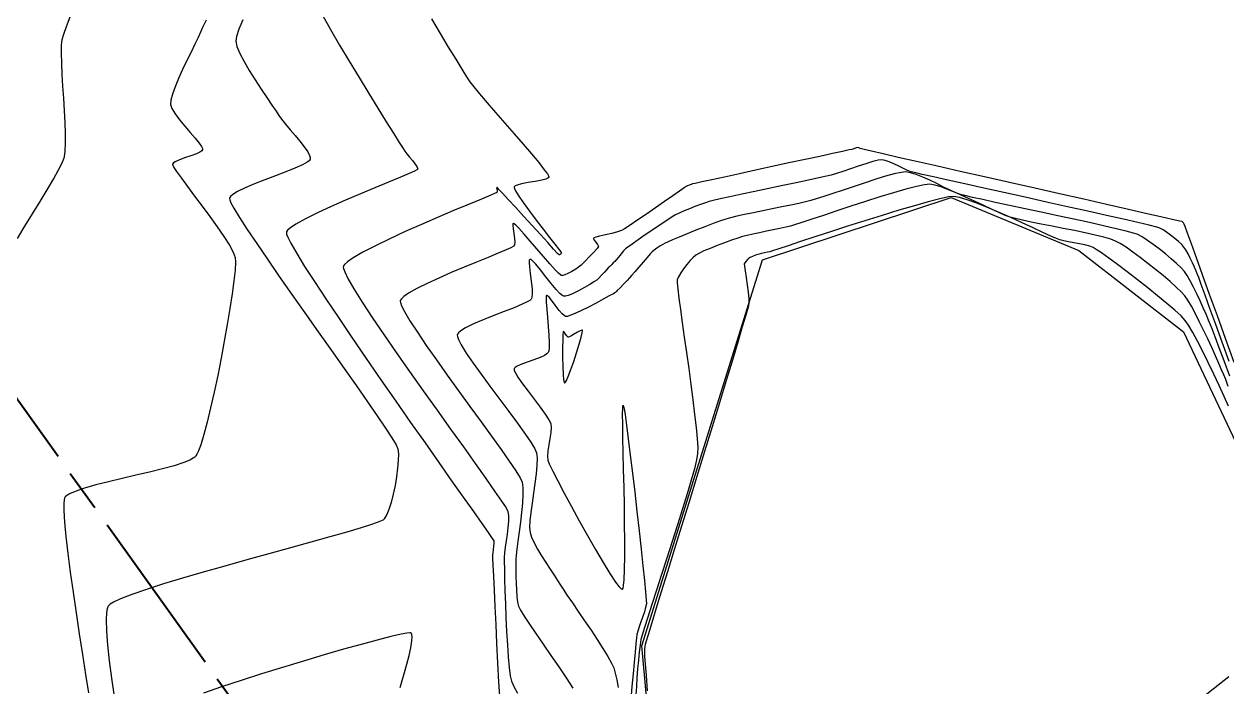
# Model space of a CAD drawing. Header units: metres. Extents: x 708931 to 723899, y 5405153 to 5413472.
# Drawn here: x 709906.4 to 710080.5, y 5412089.5 to 5412185.5 of the extents above; entities that cross this region are included whole.
import ezdxf

# ---------------------------------------------------------------- set-up
doc = ezdxf.new("R2010")
doc.units = ezdxf.units.M
doc.header["$LTSCALE"] = 12.7
doc.header["$MEASUREMENT"] = 0
doc.linetypes.add('ACAD_ISO08W100', pattern=[36, 24, -3, 6, -3])
for name, color, linetype in [('CONT-MJR1', 252, 'Continuous'), ('CONT-MNR1', 251, 'Continuous'), ('contornos2', 7, 'Continuous')]:
    doc.layers.add(name, color=color, linetype=linetype)
doc.layers.add('corte', color=214, linetype='ACAD_ISO08W100', lineweight=40)

msp = doc.modelspace()

# ---------------------------------------------------------------- linework, layer by layer
at = {"layer": 'CONT-MJR1', "elevation": 240, "flags": 128}
msp.add_lwpolyline([(710081.54, 5412136.49), (710080.3, 5412139.94), (710079.11, 5412143.25), (710077.99, 5412146.35), (710076.98, 5412149.16), (710076.1, 5412151.62), (710075.36, 5412153.65), (710074.81, 5412155.19), (710074.46, 5412156.17), (710074.33, 5412156.51), (710074.28, 5412156.62), (710074.23, 5412156.73), (710074.13, 5412156.81), (710074.04, 5412156.88), (710073.66, 5412156.97), (710072.59, 5412157.21), (710070.92, 5412157.59), (710068.72, 5412158.08), (710066.08, 5412158.68), (710063.07, 5412159.36), (710059.78, 5412160.11), (710056.28, 5412160.9), (710052.67, 5412161.72), (710049.01, 5412162.54), (710045.39, 5412163.36), (710041.89, 5412164.15), (710038.6, 5412164.9), (710035.58, 5412165.58), (710032.93, 5412166.18), (710030.72, 5412166.68), (710029.04, 5412167.06), (710027.97, 5412167.31), (710027.58, 5412167.4), (710027.42, 5412167.46), (710027.22, 5412167.56), (710027.07, 5412167.61), (710026.83, 5412167.55), (710026.47, 5412167.43), (710026.18, 5412167.34), (710025.81, 5412167.26), (710024.85, 5412167.05), (710023.41, 5412166.73), (710021.57, 5412166.33), (710019.43, 5412165.87), (710017.1, 5412165.37), (710014.67, 5412164.84), (710012.25, 5412164.31), (710009.92, 5412163.81), (710007.78, 5412163.34), (710005.94, 5412162.94), (710004.49, 5412162.63), (710003.53, 5412162.41), (710003.16, 5412162.33), (710002.95, 5412162.26), (710002.68, 5412162.16), (710002.42, 5412162.05), (710002.22, 5412161.96), (710001.93, 5412161.76), (710001.25, 5412161.29), (710000.27, 5412160.61), (709999.08, 5412159.78), (709997.78, 5412158.88), (709996.46, 5412157.97), (709995.21, 5412157.12), (709994.13, 5412156.39), (709993.32, 5412155.86), (709992.86, 5412155.6), (709992.27, 5412155.39), (709991.45, 5412155.18), (709990.54, 5412154.96), (709989.69, 5412154.77), (709989.17, 5412154.64), (709988.9, 5412154.55), (709988.81, 5412154.51), (709988.8, 5412154.49), (709988.79, 5412154.46), (709988.82, 5412154.38), (709988.92, 5412154.2), (709989.14, 5412153.92), (709989.4, 5412153.56), (709989.51, 5412153.29), (709989.32, 5412153.01), (709988.86, 5412152.48), (709988.24, 5412151.82), (709987.59, 5412151.16), (709987.01, 5412150.6), (709986.63, 5412150.28), (709986.23, 5412150.01), (709985.69, 5412149.68), (709985.1, 5412149.36), (709984.66, 5412149.17), (709984.38, 5412149.09), (709984.22, 5412149.07), (709984.16, 5412149.08), (709984.13, 5412149.09), (709984.02, 5412149.17), (709983.76, 5412149.41), (709983.28, 5412149.91), (709982.5, 5412150.77), (709981.59, 5412151.81), (709980.61, 5412152.94), (709979.64, 5412154.05), (709978.75, 5412155.08), (709978, 5412155.91), (709977.55, 5412156.38), (709977.32, 5412156.58), (709977.24, 5412156.64), (709977.21, 5412156.64), (709977.19, 5412156.62), (709977.15, 5412156.54), (709977.14, 5412156.31), (709977.18, 5412155.86), (709977.27, 5412155.16), (709977.36, 5412154.42), (709977.4, 5412153.9), (709977.38, 5412153.58), (709977.34, 5412153.43), (709977.31, 5412153.37), (709977.29, 5412153.34), (709977.17, 5412153.27), (709976.86, 5412153.1), (709976.19, 5412152.8), (709975.02, 5412152.31), (709973.55, 5412151.7), (709971.87, 5412151.02), (709970.07, 5412150.27), (709968.22, 5412149.5), (709966.4, 5412148.71), (709964.71, 5412147.93), (709963.23, 5412147.19), (709962.03, 5412146.51), (709961.34, 5412146.03), (709961, 5412145.72), (709960.87, 5412145.53), (709960.84, 5412145.45), (709960.83, 5412145.37), (709960.86, 5412145.16), (709961.02, 5412144.71), (709961.44, 5412143.88), (709962.24, 5412142.53), (709963.32, 5412140.87), (709964.61, 5412138.97), (709966.07, 5412136.88), (709967.64, 5412134.67), (709969.28, 5412132.4), (709970.93, 5412130.13), (709972.54, 5412127.91), (709974.06, 5412125.81), (709975.44, 5412123.89), (709976.62, 5412122.21), (709977.56, 5412120.82), (709978.2, 5412119.79), (709978.49, 5412119.18), (709978.6, 5412118.41), (709978.6, 5412117.37), (709978.53, 5412116.13), (709978.41, 5412114.77), (709978.24, 5412113.36), (709978.06, 5412111.96), (709977.88, 5412110.65), (709977.73, 5412109.49), (709977.62, 5412108.57), (709977.58, 5412107.95), (709977.57, 5412107.28), (709977.57, 5412106.45), (709977.58, 5412105.52), (709977.6, 5412104.53), (709977.64, 5412103.54), (709977.71, 5412102.62), (709977.82, 5412101.82), (709977.97, 5412101.2), (709978.24, 5412100.66), (709978.78, 5412099.78), (709979.54, 5412098.62), (709980.48, 5412097.24), (709981.53, 5412095.72), (709982.64, 5412094.1), (709983.77, 5412092.46), (709984.85, 5412090.86), (709985.84, 5412089.36)], dxfattribs=at)
at = {"layer": 'CONT-MNR1', "flags": 128}
for points, elevation in [([(709905.42, 5412154.44), (709906.51, 5412156.2), (709907.62, 5412158), (709908.71, 5412159.78), (709909.73, 5412161.48), (709910.64, 5412163.04), (709911.39, 5412164.39), (709911.93, 5412165.49), (709912.22, 5412166.26), (709912.34, 5412167.08), (709912.39, 5412168.23), (709912.38, 5412169.63), (709912.32, 5412171.22), (709912.23, 5412172.94), (709912.12, 5412174.73), (709912.01, 5412176.51), (709911.91, 5412178.24), (709911.83, 5412179.84), (709911.8, 5412181.25), (709911.82, 5412182.4), (709911.92, 5412183.24), (709912.14, 5412184.03), (709912.52, 5412185.14), (709913.05, 5412186.52)], 236), ([(709932.72, 5412186.04), (709932.23, 5412184.98), (709931.92, 5412184.29), (709931.57, 5412183.55), (709931.1, 5412182.57), (709930.55, 5412181.43), (709929.95, 5412180.18), (709929.34, 5412178.88), (709928.76, 5412177.61), (709928.26, 5412176.4), (709927.87, 5412175.33), (709927.63, 5412174.46), (709927.57, 5412173.85), (709927.78, 5412173.24), (709928.25, 5412172.47), (709928.89, 5412171.61), (709929.64, 5412170.7), (709930.41, 5412169.8), (709931.13, 5412168.95), (709931.73, 5412168.22), (709932.06, 5412167.75), (709932.2, 5412167.48), (709932.23, 5412167.35), (709932.22, 5412167.3), (709932.2, 5412167.25), (709932.1, 5412167.13), (709931.84, 5412166.95), (709931.32, 5412166.71), (709930.5, 5412166.41), (709929.61, 5412166.11), (709928.79, 5412165.8), (709928.27, 5412165.56), (709928, 5412165.39), (709927.9, 5412165.27), (709927.88, 5412165.21), (709927.87, 5412165.17), (709927.91, 5412165.04), (709928.07, 5412164.73), (709928.45, 5412164.14), (709929.15, 5412163.16), (709930.04, 5412161.95), (709931.07, 5412160.58), (709932.16, 5412159.11), (709933.28, 5412157.61), (709934.35, 5412156.13), (709935.31, 5412154.74), (709936.1, 5412153.49), (709936.67, 5412152.46), (709936.96, 5412151.69), (709936.99, 5412150.99), (709936.92, 5412149.84), (709936.75, 5412148.3), (709936.5, 5412146.43), (709936.18, 5412144.32), (709935.8, 5412142.01), (709935.37, 5412139.59), (709934.9, 5412137.1), (709934.41, 5412134.61), (709933.9, 5412132.2), (709933.39, 5412129.93), (709932.89, 5412127.86), (709932.41, 5412126.05), (709931.96, 5412124.58), (709931.63, 5412123.69), (709931.4, 5412123.21), (709931.27, 5412122.98), (709931.2, 5412122.9), (709931.11, 5412122.81), (709930.88, 5412122.64), (709930.39, 5412122.37), (709929.5, 5412122.01), (709928.09, 5412121.55), (709926.42, 5412121.09), (709924.55, 5412120.63), (709922.57, 5412120.16), (709920.56, 5412119.69), (709918.6, 5412119.23), (709916.76, 5412118.76), (709915.13, 5412118.3), (709913.79, 5412117.84), (709912.98, 5412117.48), (709912.54, 5412117.21), (709912.35, 5412117.03), (709912.28, 5412116.94), (709912.24, 5412116.86), (709912.18, 5412116.63), (709912.12, 5412116.1), (709912.12, 5412115.08), (709912.23, 5412113.39), (709912.43, 5412111.28), (709912.72, 5412108.83), (709913.07, 5412106.12), (709913.47, 5412103.23), (709913.91, 5412100.23), (709914.37, 5412097.19), (709914.83, 5412094.2), (709915.28, 5412091.33), (709915.69, 5412088.65)], 236), ([(709938.04, 5412186.08), (709937.49, 5412184.72), (709937.14, 5412183.67), (709937.03, 5412183.02), (709937.2, 5412182.25), (709937.62, 5412181.24), (709938.23, 5412180.05), (709938.99, 5412178.75), (709939.82, 5412177.4), (709940.69, 5412176.07), (709941.52, 5412174.83), (709942.26, 5412173.73), (709942.86, 5412172.85), (709943.26, 5412172.25), (709943.67, 5412171.69), (709944.24, 5412170.99), (709944.91, 5412170.19), (709945.63, 5412169.35), (709946.32, 5412168.51), (709946.95, 5412167.69), (709947.44, 5412166.96), (709947.7, 5412166.45), (709947.79, 5412166.14), (709947.8, 5412165.96), (709947.79, 5412165.88), (709947.76, 5412165.82), (709947.65, 5412165.69), (709947.34, 5412165.47), (709946.7, 5412165.12), (709945.6, 5412164.64), (709944.26, 5412164.1), (709942.77, 5412163.53), (709941.23, 5412162.94), (709939.74, 5412162.35), (709938.38, 5412161.77), (709937.26, 5412161.22), (709936.6, 5412160.81), (709936.27, 5412160.53), (709936.15, 5412160.35), (709936.12, 5412160.27), (709936.11, 5412160.21), (709936.15, 5412160.03), (709936.32, 5412159.62), (709936.75, 5412158.82), (709937.58, 5412157.46), (709938.7, 5412155.73), (709940.06, 5412153.7), (709941.61, 5412151.43), (709943.32, 5412148.96), (709945.15, 5412146.35), (709947.04, 5412143.66), (709948.96, 5412140.93), (709950.87, 5412138.23), (709952.72, 5412135.61), (709954.48, 5412133.12), (709956.08, 5412130.81), (709957.51, 5412128.75), (709958.7, 5412126.98), (709959.62, 5412125.57), (709960.23, 5412124.55), (709960.49, 5412124), (709960.56, 5412123.28), (709960.54, 5412122.32), (709960.45, 5412121.19), (709960.29, 5412119.96), (709960.08, 5412118.68), (709959.81, 5412117.41), (709959.51, 5412116.23), (709959.17, 5412115.19), (709958.89, 5412114.5), (709958.67, 5412114.09), (709958.52, 5412113.87), (709958.45, 5412113.78), (709958.39, 5412113.73), (709958.21, 5412113.62), (709957.74, 5412113.41), (709956.8, 5412113.07), (709955.17, 5412112.54), (709953.1, 5412111.92), (709950.65, 5412111.23), (709947.91, 5412110.46), (709944.95, 5412109.65), (709941.83, 5412108.79), (709938.64, 5412107.91), (709935.45, 5412107.02), (709932.33, 5412106.14), (709929.34, 5412105.27), (709926.58, 5412104.44), (709924.11, 5412103.65), (709922, 5412102.92), (709920.32, 5412102.26), (709919.35, 5412101.8), (709918.85, 5412101.49), (709918.64, 5412101.31), (709918.58, 5412101.22), (709918.52, 5412101.12), (709918.43, 5412100.85), (709918.33, 5412100.28), (709918.28, 5412099.26), (709918.32, 5412097.61), (709918.48, 5412095.61), (709918.72, 5412093.31), (709919.04, 5412090.8), (709919.42, 5412088.13)], 237), ([(709949.56, 5412186.77), (709950.75, 5412184.69), (709952.06, 5412182.44), (709953.45, 5412180.1), (709954.88, 5412177.75), (709956.28, 5412175.45), (709957.61, 5412173.3), (709958.82, 5412171.34), (709959.86, 5412169.67), (709960.69, 5412168.35), (709961.26, 5412167.45), (709961.51, 5412167.06), (709961.78, 5412166.69), (709962.18, 5412166.22), (709962.62, 5412165.71), (709963.01, 5412165.2), (709963.24, 5412164.85), (709963.34, 5412164.63), (709963.36, 5412164.51), (709963.35, 5412164.47), (709963.33, 5412164.44), (709963.22, 5412164.37), (709962.88, 5412164.19), (709962.14, 5412163.85), (709960.8, 5412163.29), (709959.12, 5412162.59), (709957.18, 5412161.79), (709955.08, 5412160.91), (709952.93, 5412160), (709950.82, 5412159.07), (709948.86, 5412158.16), (709947.13, 5412157.3), (709945.73, 5412156.52), (709944.93, 5412155.98), (709944.54, 5412155.63), (709944.39, 5412155.42), (709944.36, 5412155.33), (709944.35, 5412155.26), (709944.39, 5412155.07), (709944.56, 5412154.62), (709945, 5412153.75), (709945.85, 5412152.27), (709947, 5412150.4), (709948.42, 5412148.19), (709950.06, 5412145.7), (709951.88, 5412142.99), (709953.84, 5412140.09), (709955.91, 5412137.07), (709958.04, 5412133.99), (709960.2, 5412130.88), (709962.34, 5412127.82), (709964.43, 5412124.84), (709966.42, 5412122.01), (709968.27, 5412119.37), (709969.95, 5412116.99), (709971.42, 5412114.91), (709972.64, 5412113.18), (709973.56, 5412111.87), (709974.14, 5412111.01), (709974.36, 5412110.68), (709974.39, 5412110.35), (709974.35, 5412109.9), (709974.29, 5412109.42), (709974.22, 5412108.96), (709974.19, 5412108.61), (709974.21, 5412108.18), (709974.25, 5412107.13), (709974.32, 5412105.55), (709974.41, 5412103.53), (709974.52, 5412101.18), (709974.65, 5412098.58), (709974.79, 5412095.82), (709974.93, 5412093.01), (709975.08, 5412090.23), (709975.23, 5412087.58)], 238), ([(709965.35, 5412186.22), (709966.61, 5412184.11), (709967.79, 5412182.15), (709968.86, 5412180.4), (709969.75, 5412178.94), (709970.45, 5412177.84), (709970.91, 5412177.14), (709971.48, 5412176.4), (709972.33, 5412175.36), (709973.4, 5412174.1), (709974.63, 5412172.67), (709975.96, 5412171.15), (709977.31, 5412169.6), (709978.62, 5412168.08), (709979.83, 5412166.67), (709980.88, 5412165.42), (709981.69, 5412164.4), (709982.13, 5412163.8), (709982.31, 5412163.5), (709982.36, 5412163.37), (709982.36, 5412163.33), (709982.33, 5412163.28), (709982.22, 5412163.18), (709981.92, 5412163.05), (709981.32, 5412162.89), (709980.37, 5412162.7), (709979.34, 5412162.53), (709978.39, 5412162.34), (709977.78, 5412162.18), (709977.47, 5412162.04), (709977.35, 5412161.94), (709977.32, 5412161.89), (709977.32, 5412161.84), (709977.36, 5412161.69), (709977.52, 5412161.35), (709977.92, 5412160.7), (709978.65, 5412159.64), (709979.54, 5412158.4), (709980.53, 5412157.09), (709981.53, 5412155.79), (709982.45, 5412154.6), (709983.21, 5412153.63), (709983.74, 5412152.96), (709983.94, 5412152.7), (709984.03, 5412152.57), (709984.13, 5412152.41), (709984.17, 5412152.32), (709984.08, 5412152.21), (709983.99, 5412152.12), (709983.91, 5412152.08), (709983.83, 5412152.05), (709983.62, 5412152.28), (709983.04, 5412152.91), (709982.19, 5412153.85), (709981.13, 5412155.01), (709979.95, 5412156.3), (709978.73, 5412157.63), (709977.55, 5412158.92), (709976.48, 5412160.08), (709975.62, 5412161.02), (709975.12, 5412161.54), (709974.9, 5412161.78), (709974.82, 5412161.85), (709974.81, 5412161.86), (709974.8, 5412161.85), (709974.79, 5412161.78), (709974.81, 5412161.61), (709974.85, 5412161.33), (709974.83, 5412161.08), (709974.5, 5412160.93), (709973.61, 5412160.56), (709972.24, 5412160), (709970.49, 5412159.27), (709968.46, 5412158.42), (709966.23, 5412157.48), (709963.9, 5412156.47), (709961.57, 5412155.44), (709959.31, 5412154.4), (709957.24, 5412153.4), (709955.44, 5412152.47), (709954.01, 5412151.63), (709953.18, 5412151.06), (709952.78, 5412150.69), (709952.64, 5412150.48), (709952.6, 5412150.39), (709952.59, 5412150.31), (709952.62, 5412150.08), (709952.8, 5412149.59), (709953.25, 5412148.66), (709954.14, 5412147.13), (709955.34, 5412145.22), (709956.79, 5412143.02), (709958.45, 5412140.56), (709960.26, 5412137.93), (709962.18, 5412135.18), (709964.17, 5412132.38), (709966.16, 5412129.58), (709968.11, 5412126.85), (709969.97, 5412124.26), (709971.68, 5412121.85), (709973.21, 5412119.71), (709974.5, 5412117.88), (709975.5, 5412116.43), (709976.16, 5412115.43), (709976.43, 5412114.93), (709976.5, 5412114.31), (709976.49, 5412113.53), (709976.41, 5412112.62), (709976.29, 5412111.65), (709976.16, 5412110.68), (709976.03, 5412109.75), (709975.93, 5412108.93), (709975.89, 5412108.28), (709975.89, 5412107.66), (709975.91, 5412106.59), (709975.94, 5412105.16), (709975.99, 5412103.46), (709976.05, 5412101.56), (709976.13, 5412099.57), (709976.23, 5412097.57), (709976.34, 5412095.63), (709976.46, 5412093.86), (709976.6, 5412092.33), (709976.75, 5412091.13), (709976.92, 5412090.35), (709977.26, 5412089.59), (709977.81, 5412088.64)], 239), ([(710080.82, 5412136.62), (710079.81, 5412139.42), (710078.88, 5412142), (710078.04, 5412144.3), (710077.34, 5412146.24), (710076.78, 5412147.76), (710076.41, 5412148.78), (710076.23, 5412149.24), (710076.04, 5412149.7), (710075.79, 5412150.29), (710075.5, 5412150.94), (710075.18, 5412151.61), (710074.87, 5412152.24), (710074.56, 5412152.79), (710074.28, 5412153.19), (710073.95, 5412153.56), (710073.48, 5412153.99), (710072.94, 5412154.46), (710072.35, 5412154.92), (710071.77, 5412155.35), (710071.25, 5412155.7), (710070.81, 5412155.94), (710070.33, 5412156.09), (710069.23, 5412156.36), (710067.61, 5412156.74), (710065.53, 5412157.22), (710063.09, 5412157.77), (710060.36, 5412158.38), (710057.43, 5412159.04), (710054.37, 5412159.72), (710051.28, 5412160.41), (710048.22, 5412161.09), (710045.29, 5412161.74), (710042.55, 5412162.34), (710040.1, 5412162.89), (710038.02, 5412163.35), (710036.38, 5412163.72), (710035.27, 5412163.98), (710034.77, 5412164.1), (710034.28, 5412164.29), (710033.67, 5412164.57), (710033, 5412164.9), (710032.3, 5412165.23), (710031.63, 5412165.53), (710031.02, 5412165.74), (710030.54, 5412165.84), (710030.02, 5412165.77), (710029.22, 5412165.57), (710028.24, 5412165.27), (710027.14, 5412164.91), (710026.01, 5412164.53), (710024.92, 5412164.16), (710023.97, 5412163.85), (710023.22, 5412163.63), (710022.55, 5412163.47), (710021.42, 5412163.22), (710019.93, 5412162.9), (710018.16, 5412162.52), (710016.22, 5412162.11), (710014.19, 5412161.68), (710012.18, 5412161.25), (710010.27, 5412160.84), (710008.56, 5412160.47), (710007.14, 5412160.16), (710006.11, 5412159.93), (710005.56, 5412159.79), (710005, 5412159.61), (710004.29, 5412159.35), (710003.5, 5412159.06), (710002.69, 5412158.74), (710001.91, 5412158.42), (710001.23, 5412158.12), (710000.7, 5412157.86), (710000.19, 5412157.56), (709999.42, 5412157.06), (709998.45, 5412156.42), (709997.39, 5412155.7), (709996.3, 5412154.96), (709995.28, 5412154.26), (709994.41, 5412153.64), (709993.78, 5412153.19), (709993.46, 5412152.94), (709993.16, 5412152.64), (709992.79, 5412152.22), (709992.42, 5412151.76), (709992.09, 5412151.37), (709991.89, 5412151.13), (709991.68, 5412150.92), (709991.42, 5412150.65), (709991.15, 5412150.38), (709990.94, 5412150.17), (709990.73, 5412149.94), (709990.39, 5412149.56), (709989.99, 5412149.11), (709989.59, 5412148.71), (709989.28, 5412148.43), (709988.93, 5412148.19), (709988.3, 5412147.8), (709987.51, 5412147.33), (709986.63, 5412146.85), (709985.77, 5412146.44), (709985.16, 5412146.21), (709984.78, 5412146.11), (709984.58, 5412146.1), (709984.49, 5412146.11), (709984.42, 5412146.13), (709984.24, 5412146.23), (709983.92, 5412146.5), (709983.41, 5412147.04), (709982.67, 5412147.92), (709981.89, 5412148.91), (709981.13, 5412149.88), (709980.45, 5412150.7), (709980.02, 5412151.17), (709979.77, 5412151.38), (709979.66, 5412151.43), (709979.61, 5412151.42), (709979.58, 5412151.39), (709979.52, 5412151.28), (709979.49, 5412150.97), (709979.53, 5412150.35), (709979.65, 5412149.36), (709979.8, 5412148.25), (709979.91, 5412147.16), (709979.94, 5412146.42), (709979.9, 5412145.97), (709979.83, 5412145.74), (709979.79, 5412145.66), (709979.75, 5412145.6), (709979.59, 5412145.47), (709979.22, 5412145.25), (709978.5, 5412144.91), (709977.31, 5412144.41), (709975.89, 5412143.86), (709974.37, 5412143.28), (709972.86, 5412142.68), (709971.46, 5412142.08), (709970.29, 5412141.51), (709969.6, 5412141.08), (709969.25, 5412140.78), (709969.12, 5412140.59), (709969.08, 5412140.5), (709969.07, 5412140.43), (709969.1, 5412140.23), (709969.25, 5412139.81), (709969.65, 5412139.06), (709970.4, 5412137.86), (709971.39, 5412136.41), (709972.55, 5412134.8), (709973.81, 5412133.08), (709975.13, 5412131.32), (709976.43, 5412129.57), (709977.65, 5412127.91), (709978.74, 5412126.41), (709979.62, 5412125.11), (709980.25, 5412124.1), (709980.56, 5412123.43), (709980.65, 5412122.65), (709980.63, 5412121.61), (709980.51, 5412120.36), (709980.34, 5412118.99), (709980.14, 5412117.56), (709979.93, 5412116.14), (709979.74, 5412114.79), (709979.61, 5412113.59), (709979.56, 5412112.6), (709979.62, 5412111.89), (709979.84, 5412111.2), (709980.22, 5412110.38), (709980.72, 5412109.47), (709981.29, 5412108.51), (709981.9, 5412107.53), (709982.52, 5412106.58), (709983.1, 5412105.69), (709983.61, 5412104.91), (709984.02, 5412104.27), (709984.41, 5412103.66), (709985, 5412102.78), (709985.75, 5412101.69), (709986.6, 5412100.45), (709987.52, 5412099.1), (709988.45, 5412097.72), (709989.35, 5412096.37), (709990.17, 5412095.08), (709990.88, 5412093.94), (709991.41, 5412092.99), (709991.74, 5412092.29), (709991.96, 5412091.54), (709992.17, 5412090.57), (709992.37, 5412089.43)], 241), ([(710080.9, 5412134.52), (710080.1, 5412136.71), (710079.39, 5412138.63), (710078.81, 5412140.2), (710078.38, 5412141.34), (710078.14, 5412141.96), (710077.85, 5412142.64), (710077.49, 5412143.48), (710077.08, 5412144.42), (710076.63, 5412145.42), (710076.16, 5412146.43), (710075.68, 5412147.41), (710075.2, 5412148.31), (710074.75, 5412149.07), (710074.34, 5412149.66), (710073.86, 5412150.2), (710073.21, 5412150.83), (710072.44, 5412151.51), (710071.6, 5412152.22), (710070.71, 5412152.92), (710069.83, 5412153.58), (710068.99, 5412154.17), (710068.23, 5412154.66), (710067.59, 5412155.01), (710066.99, 5412155.21), (710065.92, 5412155.5), (710064.45, 5412155.86), (710062.65, 5412156.28), (710060.6, 5412156.74), (710058.36, 5412157.23), (710056.01, 5412157.74), (710053.63, 5412158.25), (710051.28, 5412158.75), (710049.03, 5412159.23), (710046.97, 5412159.67), (710045.15, 5412160.06), (710043.66, 5412160.39), (710042.57, 5412160.65), (710041.95, 5412160.81), (710041.26, 5412161.07), (710040.43, 5412161.44), (710039.49, 5412161.89), (710038.49, 5412162.38), (710037.47, 5412162.86), (710036.47, 5412163.31), (710035.53, 5412163.69), (710034.7, 5412163.95), (710034.01, 5412164.07), (710033.34, 5412164), (710032.35, 5412163.79), (710031.1, 5412163.45), (710029.67, 5412163.01), (710028.12, 5412162.51), (710026.53, 5412161.98), (710024.96, 5412161.45), (710023.47, 5412160.95), (710022.15, 5412160.51), (710021.06, 5412160.16), (710020.27, 5412159.93), (710019.51, 5412159.74), (710018.52, 5412159.52), (710017.35, 5412159.28), (710016.05, 5412159.01), (710014.69, 5412158.73), (710013.3, 5412158.45), (710011.95, 5412158.17), (710010.69, 5412157.9), (710009.57, 5412157.65), (710008.64, 5412157.43), (710007.97, 5412157.25), (710007.17, 5412156.98), (710006.12, 5412156.6), (710004.92, 5412156.13), (710003.64, 5412155.63), (710002.38, 5412155.12), (710001.22, 5412154.64), (710000.24, 5412154.23), (709999.53, 5412153.93), (709999.17, 5412153.77), (709998.85, 5412153.58), (709998.43, 5412153.31), (709997.99, 5412153.02), (709997.6, 5412152.73), (709997.3, 5412152.49), (709997.03, 5412152.21), (709996.57, 5412151.68), (709995.99, 5412151.02), (709995.38, 5412150.3), (709994.8, 5412149.61), (709994.33, 5412149.06), (709994.04, 5412148.73), (709993.67, 5412148.35), (709993.17, 5412147.83), (709992.65, 5412147.31), (709992.24, 5412146.9), (709992.07, 5412146.73), (709991.99, 5412146.65), (709991.92, 5412146.58), (709991.69, 5412146.45), (709991.1, 5412146.12), (709990.23, 5412145.65), (709989.19, 5412145.09), (709988.08, 5412144.51), (709986.98, 5412143.97), (709986.01, 5412143.52), (709985.39, 5412143.27), (709985.04, 5412143.16), (709984.88, 5412143.14), (709984.83, 5412143.14), (709984.75, 5412143.17), (709984.58, 5412143.27), (709984.29, 5412143.53), (709983.85, 5412144.03), (709983.28, 5412144.78), (709982.74, 5412145.5), (709982.37, 5412145.95), (709982.16, 5412146.15), (709982.06, 5412146.2), (709982.02, 5412146.2), (709981.99, 5412146.18), (709981.96, 5412146.08), (709981.94, 5412145.8), (709981.96, 5412145.2), (709982.04, 5412144.19), (709982.15, 5412142.98), (709982.26, 5412141.7), (709982.36, 5412140.44), (709982.41, 5412139.32), (709982.4, 5412138.6), (709982.35, 5412138.2), (709982.3, 5412138.01), (709982.27, 5412137.94), (709982.21, 5412137.87), (709982.06, 5412137.72), (709981.71, 5412137.5), (709981.09, 5412137.22), (709980.16, 5412136.88), (709979.19, 5412136.55), (709978.3, 5412136.22), (709977.74, 5412135.96), (709977.46, 5412135.76), (709977.35, 5412135.63), (709977.32, 5412135.56), (709977.32, 5412135.5), (709977.35, 5412135.34), (709977.5, 5412135), (709977.87, 5412134.38), (709978.54, 5412133.42), (709979.35, 5412132.32), (709980.23, 5412131.16), (709981.08, 5412130.03), (709981.81, 5412129.02), (709982.36, 5412128.21), (709982.62, 5412127.68), (709982.67, 5412127.1), (709982.62, 5412126.34), (709982.49, 5412125.47), (709982.34, 5412124.57), (709982.22, 5412123.7), (709982.15, 5412122.93), (709982.19, 5412122.35), (709982.4, 5412121.81), (709982.9, 5412120.78), (709983.64, 5412119.34), (709984.56, 5412117.59), (709985.61, 5412115.63), (709986.75, 5412113.55), (709987.93, 5412111.45), (709989.09, 5412109.42), (709990.19, 5412107.55), (709991.18, 5412105.95), (709992.01, 5412104.7), (709992.52, 5412104.03), (709992.81, 5412103.74), (709992.94, 5412103.66), (709992.99, 5412103.66), (709993.02, 5412103.68), (709993.09, 5412103.81), (709993.17, 5412104.19), (709993.25, 5412105.03), (709993.32, 5412106.52), (709993.35, 5412108.43), (709993.35, 5412110.67), (709993.32, 5412113.13), (709993.28, 5412115.74), (709993.23, 5412118.38), (709993.17, 5412120.98), (709993.12, 5412123.43), (709993.07, 5412125.65), (709993.04, 5412127.54), (709993.03, 5412129), (709993.04, 5412129.81), (709993.06, 5412130.17), (709993.08, 5412130.28), (709993.1, 5412130.29), (709993.11, 5412130.28), (709993.15, 5412130.16), (709993.23, 5412129.79), (709993.37, 5412128.95), (709993.59, 5412127.41), (709993.85, 5412125.42), (709994.14, 5412123.08), (709994.46, 5412120.48), (709994.78, 5412117.72), (709995.1, 5412114.91), (709995.41, 5412112.12), (709995.7, 5412109.47), (709995.96, 5412107.05), (709996.18, 5412104.95), (709996.34, 5412103.27), (709996.43, 5412102.11), (709996.46, 5412101.57), (709996.36, 5412101.06), (709996.18, 5412100.42), (709995.94, 5412099.7), (709995.68, 5412098.97), (709995.44, 5412098.25), (709995.23, 5412097.61), (709995.1, 5412097.1), (709995.03, 5412096.64), (709994.94, 5412095.77), (709994.82, 5412094.56), (709994.68, 5412093.08), (709994.53, 5412091.4), (709994.37, 5412089.58), (709994.21, 5412087.69)], 242), ([(710080.7, 5412133), (710080.32, 5412134.01), (710080.04, 5412134.69), (710079.73, 5412135.41), (710079.33, 5412136.34), (710078.84, 5412137.43), (710078.3, 5412138.64), (710077.72, 5412139.91), (710077.11, 5412141.19), (710076.5, 5412142.44), (710075.91, 5412143.61), (710075.35, 5412144.65), (710074.84, 5412145.5), (710074.4, 5412146.13), (710073.88, 5412146.7), (710073.16, 5412147.4), (710072.27, 5412148.2), (710071.27, 5412149.06), (710070.18, 5412149.95), (710069.06, 5412150.84), (710067.94, 5412151.7), (710066.87, 5412152.48), (710065.89, 5412153.16), (710065.04, 5412153.7), (710064.37, 5412154.07), (710063.67, 5412154.34), (710062.67, 5412154.63), (710061.42, 5412154.93), (710059.99, 5412155.25), (710058.43, 5412155.58), (710056.81, 5412155.9), (710055.19, 5412156.22), (710053.62, 5412156.53), (710052.17, 5412156.82), (710050.9, 5412157.09), (710049.87, 5412157.32), (710049.14, 5412157.52), (710048.41, 5412157.79), (710047.48, 5412158.19), (710046.4, 5412158.68), (710045.21, 5412159.24), (710043.95, 5412159.84), (710042.66, 5412160.43), (710041.41, 5412160.99), (710040.21, 5412161.49), (710039.13, 5412161.9), (710038.21, 5412162.18), (710037.49, 5412162.3), (710036.73, 5412162.22), (710035.56, 5412161.97), (710034.03, 5412161.57), (710032.25, 5412161.05), (710030.27, 5412160.45), (710028.19, 5412159.79), (710026.08, 5412159.1), (710024.03, 5412158.43), (710022.1, 5412157.79), (710020.39, 5412157.22), (710018.96, 5412156.74), (710017.91, 5412156.4), (710017.31, 5412156.22), (710016.64, 5412156.06), (710015.79, 5412155.88), (710014.84, 5412155.69), (710013.83, 5412155.49), (710012.83, 5412155.28), (710011.88, 5412155.08), (710011.04, 5412154.89), (710010.37, 5412154.71), (710009.68, 5412154.49), (710008.79, 5412154.18), (710007.77, 5412153.81), (710006.71, 5412153.42), (710005.69, 5412153.01), (710004.78, 5412152.63), (710004.06, 5412152.29), (710003.61, 5412152.03), (710003.24, 5412151.7), (710002.79, 5412151.23), (710002.31, 5412150.66), (710001.85, 5412150.06), (710001.44, 5412149.46), (710001.12, 5412148.91), (710000.93, 5412148.46), (710000.93, 5412148.03), (710001.02, 5412147.13), (710001.18, 5412145.82), (710001.39, 5412144.18), (710001.66, 5412142.27), (710001.95, 5412140.17), (710002.27, 5412137.93), (710002.59, 5412135.62), (710002.9, 5412133.32), (710003.19, 5412131.08), (710003.45, 5412128.98), (710003.66, 5412127.09), (710003.81, 5412125.47), (710003.89, 5412124.18), (710003.88, 5412123.3), (710003.73, 5412122.41), (710003.41, 5412121.1), (710002.95, 5412119.44), (710002.38, 5412117.49), (710001.71, 5412115.32), (710000.98, 5412113), (710000.21, 5412110.59), (709999.42, 5412108.17), (709998.65, 5412105.79), (709997.91, 5412103.53), (709997.24, 5412101.46), (709996.66, 5412099.64), (709996.18, 5412098.14), (709995.85, 5412097.03), (709995.68, 5412096.37), (709995.55, 5412095.57), (709995.43, 5412094.56), (709995.31, 5412093.4), (709995.2, 5412092.15), (709995.1, 5412090.86), (709995.02, 5412089.61), (709994.95, 5412088.44)], 243), ([(710080.73, 5412130.15), (710080.08, 5412131.57), (710079.36, 5412133.15), (710078.58, 5412134.8), (710077.79, 5412136.47), (710077, 5412138.08), (710076.24, 5412139.56), (710075.55, 5412140.85), (710074.94, 5412141.89), (710074.45, 5412142.59), (710073.86, 5412143.23), (710072.95, 5412144.07), (710071.8, 5412145.05), (710070.47, 5412146.15), (710069.03, 5412147.3), (710067.53, 5412148.47), (710066.05, 5412149.61), (710064.65, 5412150.66), (710063.4, 5412151.59), (710062.35, 5412152.34), (710061.58, 5412152.87), (710061.15, 5412153.14), (710060.63, 5412153.32), (710059.95, 5412153.5), (710059.17, 5412153.65), (710058.36, 5412153.8), (710057.57, 5412153.95), (710056.87, 5412154.09), (710056.33, 5412154.23), (710055.85, 5412154.42), (710055, 5412154.8), (710053.85, 5412155.33), (710052.45, 5412155.98), (710050.88, 5412156.7), (710049.21, 5412157.46), (710047.51, 5412158.21), (710045.85, 5412158.91), (710044.29, 5412159.54), (710042.92, 5412160.04), (710041.78, 5412160.39), (710040.96, 5412160.53), (710040.18, 5412160.45), (710038.92, 5412160.18), (710037.25, 5412159.75), (710035.25, 5412159.19), (710033, 5412158.53), (710030.59, 5412157.79), (710028.09, 5412157), (710025.58, 5412156.2), (710023.13, 5412155.41), (710020.84, 5412154.66), (710018.77, 5412153.98), (710017.01, 5412153.39), (710015.63, 5412152.93), (710014.72, 5412152.63), (710014.35, 5412152.51), (710014.01, 5412152.44), (710013.56, 5412152.35), (710013.12, 5412152.25), (710012.78, 5412152.17), (710012.42, 5412152.05), (710011.94, 5412151.88), (710011.5, 5412151.7), (710011.24, 5412151.56), (710011.08, 5412151.41), (710010.89, 5412151.18), (710010.73, 5412150.94), (710010.63, 5412150.75), (710010.66, 5412150.44), (710010.76, 5412149.75), (710010.91, 5412148.81), (710011.07, 5412147.74), (710011.21, 5412146.68), (710011.3, 5412145.73), (710011.3, 5412145.03), (710011.18, 5412144.51), (710010.85, 5412143.35), (710010.35, 5412141.64), (710009.7, 5412139.44), (710008.91, 5412136.83), (710008.01, 5412133.87), (710007.03, 5412130.63), (710005.98, 5412127.19), (710004.88, 5412123.61), (710003.76, 5412119.97), (710002.64, 5412116.34), (710001.55, 5412112.79), (710000.5, 5412109.38), (709999.52, 5412106.2), (709998.62, 5412103.3), (709997.84, 5412100.77), (709997.19, 5412098.66), (709996.7, 5412097.06), (709996.38, 5412096.03), (709996.27, 5412095.65), (709996.23, 5412095.38), (709996.2, 5412095.03), (709996.18, 5412094.68), (709996.17, 5412094.41), (709996.2, 5412093.99), (709996.28, 5412092.89), (709996.41, 5412091.18), (709996.57, 5412088.96)], 244), ([(709960.81, 5412089.43), (709961.1, 5412090.44), (709961.44, 5412091.6), (709961.79, 5412092.84), (709962.11, 5412094.06), (709962.37, 5412095.21), (709962.53, 5412096.18), (709962.56, 5412096.79), (709962.52, 5412097.12), (709962.45, 5412097.27), (709962.41, 5412097.33), (709962.37, 5412097.34), (709962.22, 5412097.36), (709961.81, 5412097.32), (709960.96, 5412097.16), (709959.45, 5412096.81), (709957.51, 5412096.31), (709955.2, 5412095.69), (709952.61, 5412094.97), (709949.8, 5412094.15), (709946.84, 5412093.27), (709943.8, 5412092.35), (709940.77, 5412091.41), (709937.79, 5412090.46), (709934.96, 5412089.53), (709932.34, 5412088.64)], 238)]:
    msp.add_lwpolyline(points, dxfattribs=dict(at, elevation=elevation))
at = {"layer": 'CONT-MNR1', "elevation": 243, "flags": 128}
msp.add_lwpolyline([(709984.42, 5412140.98), (709984.41, 5412140.96), (709984.4, 5412140.85), (709984.38, 5412140.52), (709984.36, 5412139.81), (709984.34, 5412138.62), (709984.34, 5412137.27), (709984.37, 5412135.91), (709984.42, 5412134.72), (709984.49, 5412134.01), (709984.56, 5412133.67), (709984.61, 5412133.55), (709984.64, 5412133.54), (709984.68, 5412133.54), (709984.75, 5412133.62), (709984.9, 5412133.88), (709985.16, 5412134.46), (709985.54, 5412135.46), (709985.95, 5412136.65), (709986.36, 5412137.91), (709986.73, 5412139.12), (709987.02, 5412140.15), (709987.18, 5412140.76), (709987.24, 5412141.06), (709987.24, 5412141.16), (709987.24, 5412141.18), (709987.21, 5412141.19), (709987.11, 5412141.18), (709986.89, 5412141.09), (709986.49, 5412140.88), (709985.92, 5412140.55), (709985.52, 5412140.32), (709985.29, 5412140.21), (709985.19, 5412140.17), (709985.16, 5412140.17), (709985.13, 5412140.18), (709985.06, 5412140.24), (709984.93, 5412140.37), (709984.75, 5412140.6), (709984.55, 5412140.87)], close=True, dxfattribs=at)
at = {"layer": 'contornos2', "color": 30}
for points in [[(710081.63, 5411931), (710069.59, 5411965.87), (710061.08, 5411975.25), (710034.22, 5411992.39), (710012.8, 5412011.12), (710001.02, 5412028.94), (709999.84, 5412051.18), (709995.79, 5412095.48), (710013.28, 5412151.33), (710040.6, 5412160.36), (710059.08, 5412152.7), (710074.21, 5412140.92), (710083.06, 5412122.27)], [(710080.78, 5412090.98), (710044.67, 5412062.56), (710037.34, 5412044.66), (710054.72, 5411992.12), (710080.34, 5411971.64), (710103.94, 5411962.9)]]:
    msp.add_lwpolyline(points, dxfattribs=at)
at = {"layer": 'corte', "color": 6, "ltscale": 0.08}
msp.add_line((710124.09, 5411825.38), (709829.72, 5412236.92), dxfattribs=at)

doc.saveas('drawing.dxf')
